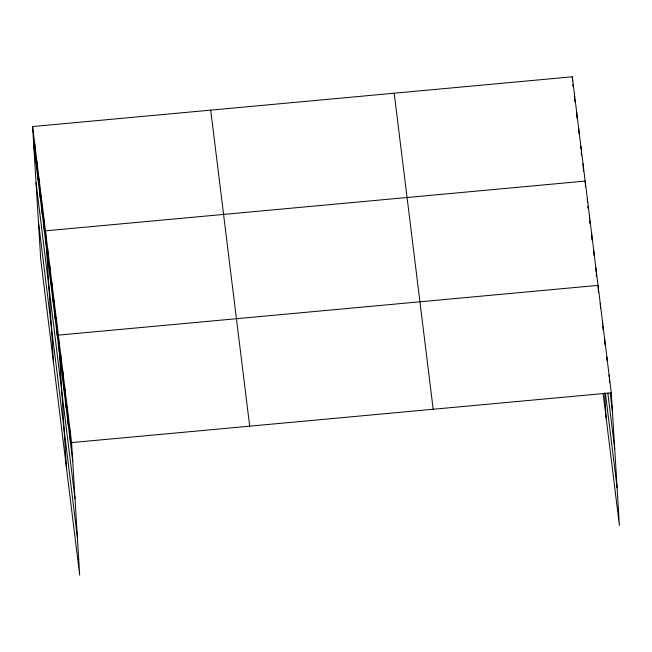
<?xml version="1.0" encoding="UTF-8"?>
<svg xmlns="http://www.w3.org/2000/svg" width="652" height="652" viewBox="0 0 652 652"><rect width="100%" height="100%" fill="white"/><g stroke="black" fill="none" stroke-linecap="round" stroke-linejoin="round"><path stroke-width="0.98" d="M32.6 126.553L71.59 442.594L79.699 575.211L40.709 259.17L32.6 126.553L572.301 76.789L611.291 392.83L619.4 525.447L603.165 393.849M71.59 442.594L611.291 392.83M610.199 393.27L612.407 411.184M607.843 393.172L614.714 448.886M605.431 393.221L617.094 487.737M394.199 93.212L433.189 409.252M210.702 110.131L249.692 426.172M33.725 144.907L72.714 460.948M36.031 182.617L75.021 498.658M38.403 221.46L77.392 537.501M609.082 374.924L609.196 376.856M609.318 378.788L609.555 382.651M606.873 357.011L607.11 360.874M604.657 339.105L605.015 344.9M602.448 321.192L602.627 324.093M602.75 326.024L602.986 329.888M600.239 303.286L600.533 308.111M598.446 292.137L598.031 285.372L58.338 335.144L66.447 467.761M604.608 392.854L606.14 417.989M595.887 267.996L596.124 271.86M596.238 273.791L596.417 276.684M593.744 250.612L594.037 255.437M591.6 233.229L592.008 239.993M589.457 215.845L589.628 218.746M589.75 220.678L589.93 223.571M587.305 198.461L587.542 202.332M587.778 206.195L587.9 208.127M585.52 186.88L585.162 181.085L45.469 230.849L53.578 363.466M583.018 163.701L583.491 171.427M580.875 146.317L581.054 149.218M581.234 152.112L581.405 155.013M578.731 128.933L579.025 133.766M576.588 111.557L577.004 118.314M574.445 94.173L574.616 97.066M574.738 98.998L574.917 101.899M572.301 76.789L572.595 81.622M572.774 84.516L572.888 86.447M69.381 424.688L70.506 443.042M67.172 406.775L68.297 425.128M64.964 388.869L66.088 407.223M62.755 370.955L63.88 389.309M60.546 353.05L61.663 371.404M56.186 317.76L57.311 336.114M54.043 300.376L55.167 318.73M51.899 282.992L53.024 301.346M49.756 265.608L50.88 283.962M47.612 248.233L48.737 266.587M43.325 213.465L44.442 231.819M41.182 196.081L42.298 214.435M39.03 178.697L40.155 197.051M36.887 161.321L38.012 179.675M34.743 143.937L35.868 162.291"/></g></svg>
